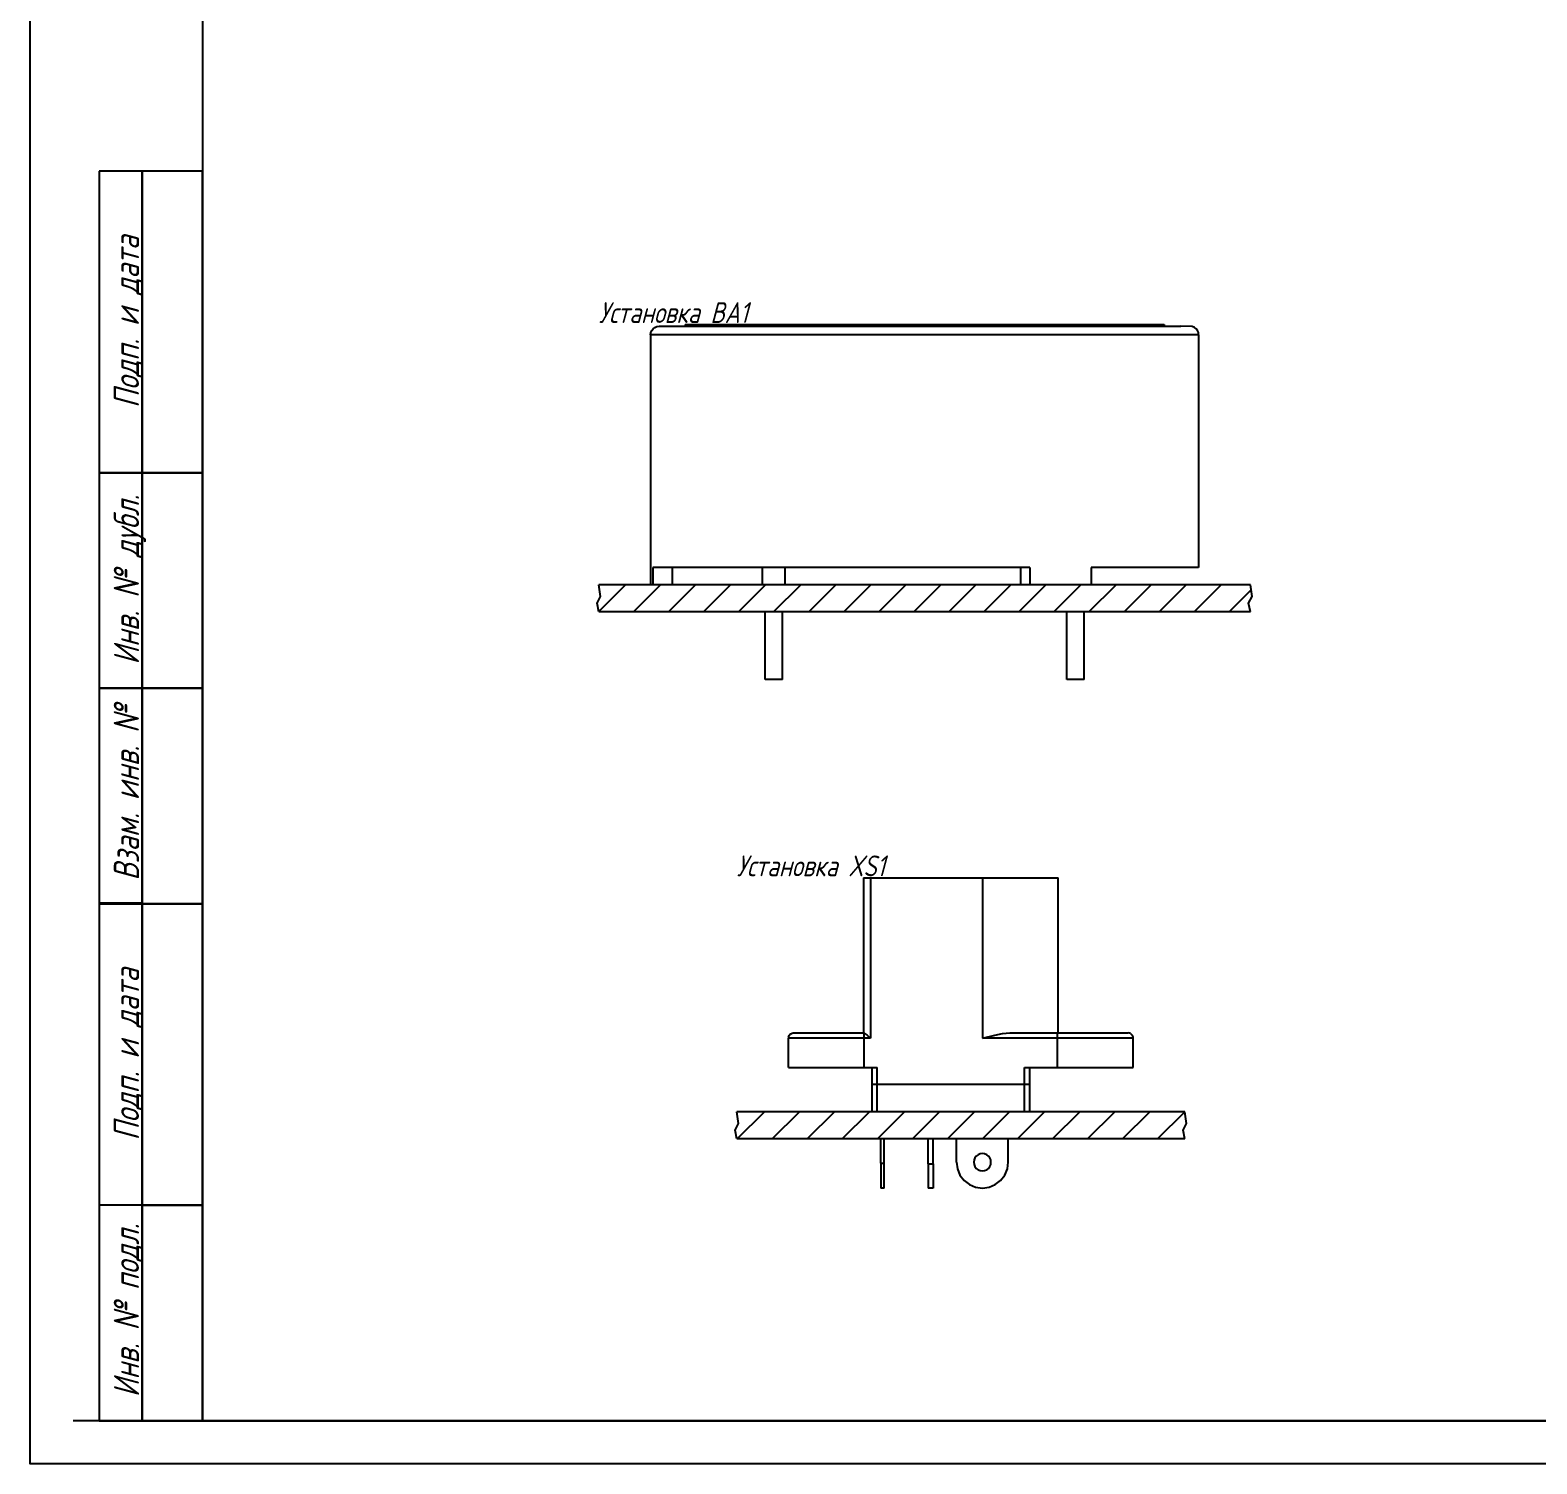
# Model space of a CAD drawing. Header units: inches. Extents: x 0 to 840, y -594 to 0.
# Drawn here: x 0 to 174.8, y -594 to -427.6 of the extents above; entities that cross this region are included whole.
import ezdxf

# ---------------------------------------------------------------- set-up
doc = ezdxf.new("R2010")
doc.units = ezdxf.units.IN
doc.header["$MEASUREMENT"] = 0
doc.styles.add('GOST type A1', font='', dxfattribs={"height": 3.704167})
doc.styles.get('GOST type A1').set_extended_font_data('GOST type A', italic=True)

msp = doc.modelspace()

# ---------------------------------------------------------------- hatches: boundary and pattern name
h = msp.add_hatch()
h.set_pattern_fill('ANSI31', color=256, scale=23)
h.paths.add_polyline_path([(141.6, -492), (66, -492), (66.2, -493.34), (65.8, -494.14), (66, -495.14), (141.6, -495.14), (141.4, -494.14), (141.8, -493.34)])
h.paths.add_polyline_path([(134.2, -554.49), (134, -553.14), (82, -553.14), (82.2, -554.49), (81.8, -555.29), (82, -556.29), (134, -556.29), (133.8, -555.29)])
h.paths.add_polyline_path([(263.26, -492.49), (263.06, -491.15), (196, -491.15), (196.2, -492.49), (195.8, -493.29), (196, -494.29), (263.06, -494.29), (262.86, -493.29)])
h.paths.add_polyline_path([(235.97, -553.52), (198, -553.52), (198.2, -554.86), (197.8, -555.66), (198, -556.66), (235.97, -556.66)])
h.paths.add_polyline_path([(407.2, -555.34), (407, -554), (276, -554), (276, -557.14), (407, -557.14), (406.8, -556.14)])
h.paths.add_polyline_path([(343.2, -493.2), (343, -491.86), (311, -491.86), (311.2, -493.2), (310.8, -494), (311, -495), (343, -495), (342.8, -494)])

# ---------------------------------------------------------------- linework, layer by layer
for p, q in [((20, -5), (20, -589)), ((20, -5), (20, -589)), ((13, -444), (8, -444)), ((8, -444), (8, -479)), ((13, -444), (8, -444)), ((8, -444), (8, -479)), ((13, -479), (13, -444)), ((13, -479), (13, -444)), ((20, -444), (13, -444)), ((13, -444), (13, -479)), ((20, -444), (13, -444)), ((13, -444), (13, -479)), ((20, -479), (20, -444)), ((20, -479), (20, -444)), ((72, -463), (72.03, -462.74)), ((72, -463), (72, -492)), ((73.08, -463), (72, -463)), ((72.03, -462.74), (72.13, -462.5)), ((72.13, -462.5), (72.29, -462.29)), ((72.29, -462.29), (72.5, -462.13)), ((72.5, -462.13), (72.74, -462.03)), ((72.74, -462.03), (73, -462)), ((73, -462), (74.05, -462)), ((76.26, -463), (73.08, -463)), ((74.05, -462), (77.13, -462)), ((76, -461.8), (76, -462)), ((76, -461.8), (77.01, -461.8)), ((81.31, -463), (76.26, -463)), ((77.01, -461.8), (79.97, -461.8)), ((77.13, -462), (82.02, -462)), ((79.97, -461.8), (84.67, -461.8)), ((87.9, -463), (81.31, -463)), ((82.02, -462), (88.4, -462)), ((84.67, -461.8), (90.76, -461.8)), ((95.57, -463), (87.9, -463)), ((88.4, -462), (95.83, -462)), ((90.76, -461.8), (97.8, -461.8)), ((103.8, -463), (95.57, -463)), ((95.83, -462), (102.25, -462)), ((97.8, -461.8), (98, -461.8)), ((97.8, -461.8), (97.8, -462)), ((98, -461.8), (98.6, -461.8)), ((98.3, -462), (98.6, -462)), ((98.6, -461.8), (99.56, -461.8)), ((98.6, -462), (99.56, -462)), ((99.56, -461.8), (100.8, -461.8)), ((99.56, -462), (100.8, -462)), ((100.8, -461.8), (102.25, -461.8)), ((100.8, -462), (102.25, -462)), ((102.25, -461.8), (103.8, -461.8)), ((102.25, -462), (103.8, -462)), ((103.8, -461.8), (105.35, -461.8)), ((103.8, -462), (105.35, -462)), ((112.03, -463), (103.8, -463)), ((105.35, -461.8), (106.8, -461.8)), ((105.35, -462), (106.8, -462)), ((105.35, -462), (111.77, -462)), ((106.8, -461.8), (108.04, -461.8)), ((106.8, -462), (108.04, -462)), ((108.04, -461.8), (109, -461.8)), ((108.04, -462), (109, -462)), ((109, -461.8), (109.6, -461.8)), ((109, -462), (109.3, -462)), ((109.6, -461.8), (109.8, -461.8)), ((109.8, -461.8), (109.8, -462)), ((109.8, -461.8), (116.84, -461.8)), ((111.77, -462), (119.2, -462)), ((119.7, -463), (112.03, -463)), ((116.84, -461.8), (122.93, -461.8)), ((119.2, -462), (125.58, -462)), ((126.29, -463), (119.7, -463)), ((122.93, -461.8), (127.63, -461.8)), ((125.58, -462), (130.47, -462)), ((131.34, -463), (126.29, -463)), ((127.63, -461.8), (130.59, -461.8)), ((130.47, -462), (133.55, -462)), ((130.59, -461.8), (131.6, -461.8)), ((134.52, -463), (131.34, -463)), ((131.6, -461.8), (131.6, -462)), ((134.86, -462.03), (133.55, -462)), ((135.6, -463), (134.52, -463)), ((135.1, -462.13), (134.86, -462.03)), ((135.31, -462.29), (135.1, -462.13)), ((135.47, -462.5), (135.31, -462.29)), ((135.57, -462.74), (135.47, -462.5)), ((135.6, -463), (135.57, -462.74)), ((135.6, -463), (135.6, -490)), ((13, -479), (8, -479)), ((8, -479), (8, -504)), ((13, -479), (8, -479)), ((8, -479), (8, -504)), ((8, -479), (13, -479)), ((8, -479), (13, -479)), ((20, -479), (13, -479)), ((13, -479), (13, -504)), ((20, -479), (13, -479)), ((13, -479), (13, -504)), ((13, -504), (13, -479)), ((13, -504), (13, -479)), ((13, -479), (20, -479)), ((13, -479), (20, -479)), ((20, -504), (20, -479)), ((20, -504), (20, -479)), ((74.41, -490), (72.27, -490)), ((72.27, -490), (72.27, -492)), ((78.56, -490), (74.41, -490)), ((74.49, -490), (74.49, -492)), ((84.44, -490), (78.56, -490)), ((91.64, -490), (84.44, -490)), ((85, -492), (85, -490)), ((87.6, -492), (87.6, -490)), ((99.67, -490), (91.64, -490)), ((107.99, -490), (99.67, -490)), ((116.02, -490), (107.99, -490)), ((114.91, -490), (114.91, -492)), ((116.02, -490), (116.02, -492)), ((129.83, -490), (123.12, -490)), ((123.12, -490), (123.12, -492)), ((134.12, -490), (129.83, -490)), ((135.6, -490), (134.12, -490)), ((141.6, -492), (66, -492)), ((66.2, -493.34), (66, -492)), ((141.8, -493.34), (141.6, -492)), ((65.8, -494.14), (66.2, -493.34)), ((66, -495.14), (65.8, -494.14)), ((141.4, -494.14), (141.8, -493.34)), ((141.6, -495.14), (141.4, -494.14)), ((141.6, -495.14), (66, -495.14)), ((85.3, -503), (85.3, -495.14)), ((87.3, -503), (87.3, -495.14)), ((120.3, -503), (120.3, -495.14)), ((122.3, -503), (122.3, -495.14)), ((85.33, -503), (85.3, -503)), ((85.43, -503), (85.33, -503)), ((85.59, -503), (85.43, -503)), ((85.8, -503), (85.59, -503)), ((86.04, -503), (85.8, -503)), ((86.3, -503), (86.04, -503)), ((86.56, -503), (86.3, -503)), ((86.8, -503), (86.56, -503)), ((87.01, -503), (86.8, -503)), ((87.17, -503), (87.01, -503)), ((87.27, -503), (87.17, -503)), ((87.3, -503), (87.27, -503)), ((120.33, -503), (120.3, -503)), ((120.43, -503), (120.33, -503)), ((120.59, -503), (120.43, -503)), ((120.8, -503), (120.59, -503)), ((121.04, -503), (120.8, -503)), ((121.3, -503), (121.04, -503)), ((121.56, -503), (121.3, -503)), ((121.8, -503), (121.56, -503)), ((122.01, -503), (121.8, -503)), ((122.17, -503), (122.01, -503)), ((122.27, -503), (122.17, -503)), ((122.3, -503), (122.27, -503)), ((13, -504), (8, -504)), ((8, -504), (8, -529)), ((13, -504), (8, -504)), ((8, -504), (8, -529)), ((8, -504), (13, -504)), ((8, -504), (13, -504)), ((13, -529), (13, -504)), ((13, -529), (13, -504)), ((20, -504), (13, -504)), ((13, -504), (13, -529)), ((20, -504), (13, -504)), ((13, -504), (13, -529)), ((13, -504), (20, -504)), ((13, -504), (20, -504)), ((20, -529), (20, -504)), ((20, -529), (20, -504)), ((96.7, -526), (96.7, -544)), ((96.7, -526), (96.73, -526)), ((96.73, -526), (96.81, -526)), ((96.81, -526), (96.93, -526)), ((96.93, -526), (97.1, -526)), ((97.1, -526), (97.29, -526)), ((97.29, -526), (97.5, -526)), ((97.5, -526), (110.5, -526)), ((97.5, -526), (97.5, -544.6)), ((110.5, -526), (112.78, -526)), ((110.5, -526), (110.5, -544.6)), ((112.78, -526), (114.9, -526)), ((114.9, -526), (116.72, -526)), ((116.72, -526), (118.12, -526)), ((118.12, -526), (119, -526)), ((119, -526), (119.3, -526)), ((119.3, -544), (119.3, -526)), ((13, -528.94), (8, -528.94)), ((8, -528.94), (8, -563.94)), ((13, -528.94), (8, -528.94)), ((8, -528.94), (8, -563.94)), ((8, -529), (13, -529)), ((8, -529), (13, -529)), ((13, -563.94), (13, -528.94)), ((13, -563.94), (13, -528.94)), ((20, -529), (13, -529)), ((13, -529), (13, -564)), ((20, -529), (13, -529)), ((13, -529), (13, -564)), ((13, -529), (20, -529)), ((13, -529), (20, -529)), ((20, -564), (20, -529)), ((20, -564), (20, -529)), ((88.02, -544.45), (88, -544.6)), ((88.3, -544.6), (88, -544.6)), ((88, -548), (88, -544.6)), ((88.02, -544.45), (88.07, -544.31)), ((88.07, -544.31), (88.16, -544.19)), ((88.16, -544.19), (88.28, -544.09)), ((88.28, -544.09), (88.41, -544.03)), ((89.18, -544.6), (88.3, -544.6)), ((88.41, -544.03), (88.55, -544)), ((88.55, -544), (88.88, -544)), ((88.88, -544), (89.69, -544)), ((90.58, -544.6), (89.18, -544.6)), ((89.69, -544), (90.98, -544)), ((92.4, -544.6), (90.58, -544.6)), ((90.98, -544), (92.66, -544)), ((94.52, -544.6), (92.4, -544.6)), ((92.66, -544), (94.62, -544)), ((96.8, -544.6), (94.52, -544.6)), ((94.62, -544), (96.73, -544)), ((96.73, -544), (96.75, -544.01)), ((96.75, -544.01), (96.77, -544.02)), ((96.77, -544.02), (96.8, -544.03)), ((96.8, -544.03), (96.89, -544.09)), ((96.8, -544.09), (96.8, -544.03)), ((96.8, -544.19), (96.8, -544.09)), ((96.8, -544.31), (96.8, -544.19)), ((96.8, -544.45), (96.8, -544.31)), ((96.8, -544.6), (96.8, -544.45)), ((96.8, -548), (96.8, -544.6)), ((97.5, -544.6), (96.8, -544.6)), ((96.89, -544.09), (97, -544.18)), ((97, -544.18), (97.12, -544.27)), ((97.12, -544.27), (97.24, -544.38)), ((97.24, -544.38), (97.37, -544.49)), ((97.37, -544.49), (97.5, -544.6)), ((110.5, -544.6), (111.93, -544.24)), ((119.2, -544.6), (110.5, -544.6)), ((111.93, -544.24), (112.82, -544.07)), ((112.82, -544.07), (113.69, -544)), ((113.69, -544), (119.2, -544)), ((119.2, -544), (121.32, -544)), ((119.2, -544.02), (119.2, -544)), ((119.2, -544.08), (119.2, -544.02)), ((119.2, -544.18), (119.2, -544.08)), ((119.2, -544.3), (119.2, -544.18)), ((119.2, -544.44), (119.2, -544.3)), ((119.2, -544.6), (119.2, -544.44)), ((121.48, -544.6), (119.2, -544.6)), ((119.2, -548), (119.2, -544.6)), ((121.32, -544), (123.3, -544)), ((123.6, -544.6), (121.48, -544.6)), ((123.3, -544), (125, -544)), ((125.42, -544.6), (123.6, -544.6)), ((125, -544), (126.3, -544)), ((126.82, -544.6), (125.42, -544.6)), ((126.3, -544), (127.12, -544)), ((127.7, -544.6), (126.82, -544.6)), ((127.12, -544), (127.4, -544)), ((127.56, -544.02), (127.4, -544)), ((127.7, -544.08), (127.56, -544.02)), ((127.7, -544.08), (127.82, -544.18)), ((128, -544.6), (127.7, -544.6)), ((127.82, -544.18), (127.92, -544.3)), ((127.98, -544.44), (127.92, -544.3)), ((128, -544.6), (127.98, -544.44)), ((128, -548), (128, -544.6)), ((88, -548), (88.3, -548)), ((88.3, -548), (89.18, -548)), ((89.18, -548), (90.58, -548)), ((90.58, -548), (92.4, -548)), ((92.4, -548), (94.52, -548)), ((94.52, -548), (96.8, -548)), ((96.8, -548), (98.3, -548)), ((97.7, -550), (97.7, -548)), ((98.3, -550), (98.3, -548)), ((115.4, -548), (119.2, -548)), ((115.4, -550), (115.4, -548)), ((116, -550), (116, -548)), ((119.2, -548), (121.48, -548)), ((121.48, -548), (123.6, -548)), ((123.6, -548), (125.42, -548)), ((125.42, -548), (126.82, -548)), ((126.82, -548), (127.7, -548)), ((127.7, -548), (128, -548)), ((97.7, -553.14), (97.7, -550)), ((97.72, -550), (97.7, -550)), ((97.72, -550), (97.7, -550)), ((97.78, -550), (97.72, -550)), ((97.78, -550), (97.72, -550)), ((97.88, -550), (97.78, -550)), ((97.88, -550), (97.78, -550)), ((98, -550), (97.88, -550)), ((98, -550), (97.88, -550)), ((98.14, -550), (98, -550)), ((98.14, -550), (98, -550)), ((98.3, -550), (98.14, -550)), ((98.3, -550), (98.14, -550)), ((115.4, -550), (98.3, -550)), ((115.4, -550), (98.3, -550)), ((98.3, -553.14), (98.3, -550)), ((115.56, -550), (115.4, -550)), ((115.56, -550), (115.4, -550)), ((115.4, -553.14), (115.4, -550)), ((115.7, -550), (115.56, -550)), ((115.7, -550), (115.56, -550)), ((115.82, -550), (115.7, -550)), ((115.82, -550), (115.7, -550)), ((115.92, -550), (115.82, -550)), ((115.92, -550), (115.82, -550)), ((115.98, -550), (115.92, -550)), ((115.98, -550), (115.92, -550)), ((116, -550), (115.98, -550)), ((116, -550), (115.98, -550)), ((116, -553.14), (116, -550)), ((134, -553.14), (82, -553.14)), ((82.2, -554.49), (82, -553.14)), ((134.2, -554.49), (134, -553.14)), ((81.8, -555.29), (82.2, -554.49)), ((82, -556.29), (81.8, -555.29)), ((133.8, -555.29), (134.2, -554.49)), ((134, -556.29), (133.8, -555.29)), ((134, -556.29), (82, -556.29)), ((98.7, -559.1), (98.7, -556.29)), ((99.1, -559.1), (99.1, -556.29)), ((104.2, -559.2), (104.2, -556.29)), ((104.8, -559.2), (104.8, -556.29)), ((107.5, -559), (107.5, -556.29)), ((113.5, -559), (113.5, -556.29)), ((98.7, -559.1), (98.7, -559.85)), ((98.7, -559.1), (99.1, -559.1)), ((99.1, -559.85), (99.1, -559.1)), ((104.2, -559.2), (104.2, -559.92)), ((104.2, -559.2), (104.8, -559.2)), ((104.8, -559.2), (104.8, -559.92)), ((107.5, -559), (107.6, -559.78)), ((109.53, -558.74), (109.5, -559)), ((109.5, -559), (109.53, -559.26)), ((109.63, -558.5), (109.53, -558.74)), ((109.53, -559.26), (109.63, -559.5)), ((109.79, -558.29), (109.63, -558.5)), ((109.63, -559.5), (109.79, -559.71)), ((110, -558.13), (109.79, -558.29)), ((110.24, -558.03), (110, -558.13)), ((110.5, -558), (110.24, -558.03)), ((110.76, -558.03), (110.5, -558)), ((111, -558.13), (110.76, -558.03)), ((111.21, -558.29), (111, -558.13)), ((111.37, -558.5), (111.21, -558.29)), ((111.21, -559.71), (111.37, -559.5)), ((111.47, -558.74), (111.37, -558.5)), ((111.37, -559.5), (111.47, -559.26)), ((111.5, -559), (111.47, -558.74)), ((111.47, -559.26), (111.5, -559)), ((113.4, -559.78), (113.5, -559)), ((98.7, -559.85), (98.7, -560.55)), ((98.7, -560.55), (98.7, -561.15)), ((98.7, -561.15), (98.7, -561.61)), ((99.1, -560.55), (99.1, -559.85)), ((99.1, -561.15), (99.1, -560.55)), ((99.1, -561.61), (99.1, -561.15)), ((104.2, -559.92), (104.2, -560.6)), ((104.2, -560.6), (104.2, -561.18)), ((104.2, -561.18), (104.2, -561.62)), ((104.8, -559.92), (104.8, -560.6)), ((104.8, -560.6), (104.8, -561.18)), ((104.8, -561.18), (104.8, -561.62)), ((107.6, -559.78), (107.9, -560.5)), ((107.9, -560.5), (108.38, -561.12)), ((108.38, -561.12), (109, -561.6)), ((109.79, -559.71), (110, -559.87)), ((110, -559.87), (110.24, -559.97)), ((110.24, -559.97), (110.5, -560)), ((110.5, -560), (110.76, -559.97)), ((110.76, -559.97), (111, -559.87)), ((111, -559.87), (111.21, -559.71)), ((112, -561.6), (112.62, -561.12)), ((112.62, -561.12), (113.1, -560.5)), ((113.1, -560.5), (113.4, -559.78)), ((98.7, -561.61), (98.7, -561.9)), ((98.7, -561.9), (98.7, -562)), ((99.1, -562), (98.7, -562)), ((99.1, -561.9), (99.1, -561.61)), ((99.1, -562), (99.1, -561.9)), ((104.2, -561.62), (104.2, -561.9)), ((104.2, -561.9), (104.2, -562)), ((104.8, -562), (104.2, -562)), ((104.8, -561.62), (104.8, -561.9)), ((104.8, -561.9), (104.8, -562)), ((109, -561.6), (109.72, -561.9)), ((109.72, -561.9), (110.5, -562)), ((110.5, -562), (111.28, -561.9)), ((111.28, -561.9), (112, -561.6)), ((8, -563.94), (13, -563.94)), ((8, -563.94), (13, -563.94)), ((13, -564), (8, -564)), ((8, -564), (8, -589)), ((13, -564), (8, -564)), ((8, -564), (8, -589)), ((20, -564), (13, -564)), ((13, -564), (13, -589)), ((20, -564), (13, -564)), ((13, -564), (13, -589)), ((13, -589), (13, -564)), ((13, -589), (13, -564)), ((13, -564), (20, -564)), ((13, -564), (20, -564)), ((20, -589), (20, -564)), ((20, -589), (20, -564)), ((835, -589), (5, -589)), ((8, -589), (13, -589)), ((8, -589), (13, -589)), ((13, -589), (20, -589)), ((13, -589), (20, -589)), ((20, -589), (835, -589)), ((20, -589), (835, -589))]:
    msp.add_line(p, q)
msp.add_lwpolyline([(0, 0), (840, 0), (840, -594), (0, -594)], close=True)

# ---------------------------------------------------------------- texts
at = {"style": 'GOST type A1'}
for s, p in [('Подп. и дата', (12.64, -471.49)), ('Инв. № дубл.', (12.64, -501.27)), ('Взам. инв. №', (12.64, -526.33)), ('Подп. и дата', (12.64, -556.49)), ('Инв. № подл.', (12.64, -586.27))]:
    msp.add_text(s, height=2.9316, rotation=90, dxfattribs=at).set_placement(p)
for s, p in [('Установка BA1', (66, -461.62)), ('Установка XS1', (82, -525.82))]:
    msp.add_text(s, height=2.4143, dxfattribs=at).set_placement(p)

doc.saveas('drawing.dxf')
